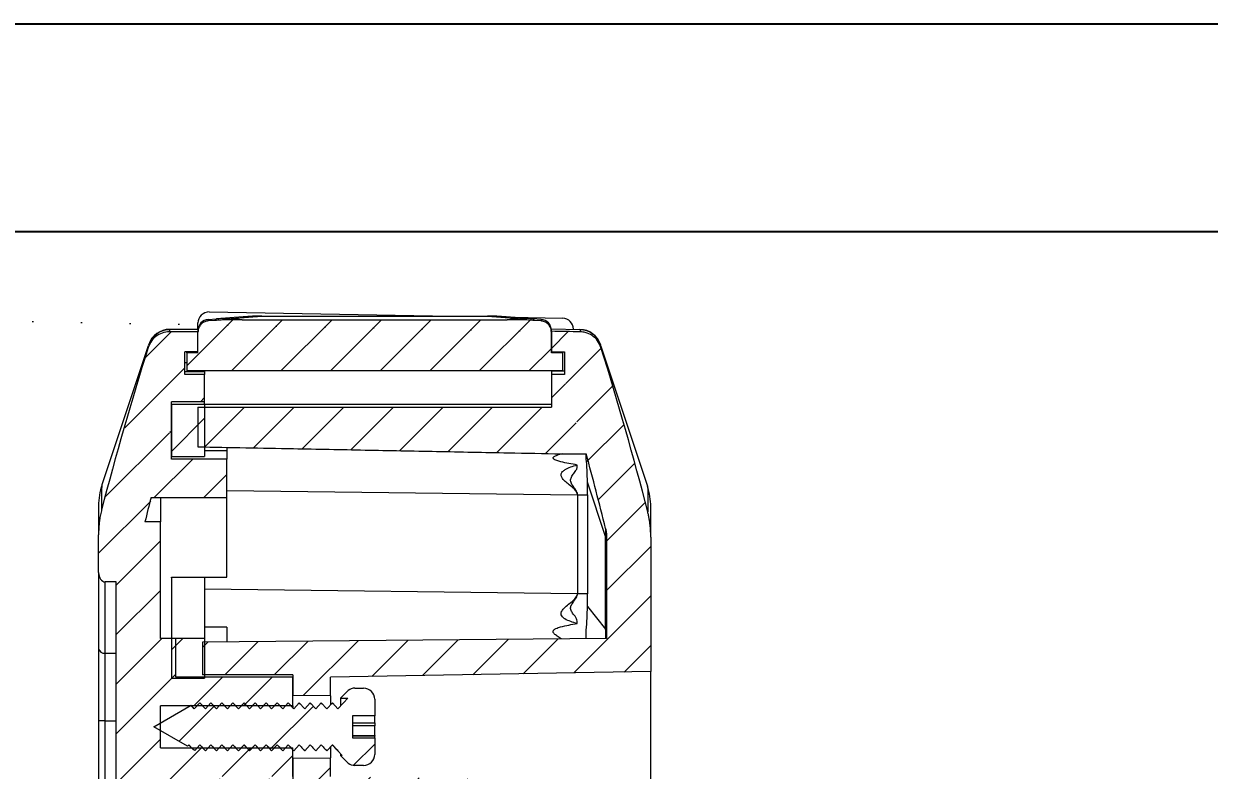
# Model space of a CAD drawing. Header units: inches. Extents: x 1127 to 4647, y 569 to 968.
# Drawn here: x 1569.3 to 1622.9, y 934.2 to 968 of the extents above; entities that cross this region are included whole.
import ezdxf

# ---------------------------------------------------------------- set-up
doc = ezdxf.new("R2010")
doc.units = ezdxf.units.IN
doc.styles.get("Standard").update_dxf_attribs({"font": 'txt', "bigfont": 'gbcbig.shx'})
doc.dimstyles.new('2', dxfattribs={"dimtxt": 1.5, "dimasz": 0.6, "dimexe": 0.18, "dimexo": 0.0625, "dimgap": 0.09, "dimtad": 0, "dimtih": 1, "dimtoh": 1, "dimzin": 0, "dimdsep": 46, "dimtxsty": 'Standard', "dimcen": 0, "dimadec": 0, "dimazin": 2, "dimtfac": 1, "dimtofl": 0, "dimtmove": 0, "dimatfit": 3, "dimfxl": 1, "dimtolj": 1, "dimtzin": 0, "dimarcsym": 0})
doc.dimstyles.new('2.5', dxfattribs={"dimtxt": 2.5, "dimasz": 2, "dimexe": 0.18, "dimexo": 0.0625, "dimgap": 0.09, "dimtad": 0, "dimzin": 0, "dimdsep": 46, "dimtxsty": 'Standard', "dimcen": 2, "dimadec": 0, "dimazin": 0, "dimtfac": 1, "dimtofl": 0, "dimtmove": 0, "dimatfit": 3, "dimfxl": 1, "dimtolj": 1, "dimtzin": 0, "dimarcsym": 0})
pattern_1 = [(45, (111.3616, -2630.8002), (-2.245064, 2.245064), [])]

# ---------------------------------------------------------------- blocks, each defined once
blk = doc.blocks.new('*D191')
at = {"color": 0, "lineweight": -2}
for p, q in [((1516.656, 950.762), (1546.515, 950.762)), ((1546.335, 948.762), (1546.335, 882.894)), ((1546.335, 805.18), (1546.335, 871.047)), ((3458.053, 819.829), (3453.964, 819.829)), ((3454.144, 819.229), (3454.144, 818.919)), ((3454.144, 816.929), (3454.144, 817.239)), ((3457.553, 816.329), (3453.964, 816.329)), ((1516.656, 803.18), (1546.515, 803.18))]:
    blk.add_line(p, q, dxfattribs=at)
at = {"color": 0}
for points in [[(1546.002, 948.762), (1546.668, 948.762), (1546.335, 950.762)], [(3454.044, 819.229), (3454.244, 819.229), (3454.144, 819.829)], [(3454.044, 816.929), (3454.244, 816.929), (3454.144, 816.329)], [(1546.002, 805.18), (1546.668, 805.18), (1546.335, 803.18)]]:
    blk.add_solid(points, dxfattribs=at)
at = {"layer": 'Defpoints', "color": 0}
for p in [(1516.594, 950.762), (1546.335, 950.762), (3454.144, 819.829), (3458.116, 819.829), (3457.616, 816.329), (1516.594, 803.18)]:
    blk.add_point(p, dxfattribs=at)
at = {"color": 0, "insert": (1546.335, 876.971), "char_height": 2.5, "attachment_point": 5, "rotation": 90}
blk.add_mtext('\\A1;147.58', dxfattribs=at)
at = {"color": 0, "insert": (3454.144, 818.079), "char_height": 1.5, "attachment_point": 5}
blk.add_mtext('\\A1;3.50', dxfattribs=at)
blk = doc.blocks.new('*D194')
at = {"color": 0, "lineweight": -2}
for p, q in [((1382.709, 948.25), (1417.882, 948.25)), ((1417.702, 946.25), (1417.702, 880.382)), ((1417.702, 802.667), (1417.702, 868.535)), ((3414.422, 798.629), (3414.422, 801.193)), ((3414.422, 801.193), (3415.022, 801.193)), ((1385.155, 800.667), (1417.882, 800.667)), ((3409.678, 798.629), (3414.602, 798.629)), ((3414.422, 795.729), (3414.422, 798.029)), ((3409.678, 795.129), (3414.602, 795.129))]:
    blk.add_line(p, q, dxfattribs=at)
at = {"color": 0}
for points in [[(1417.369, 946.25), (1418.035, 946.25), (1417.702, 948.25)], [(1417.369, 802.667), (1418.035, 802.667), (1417.702, 800.667)], [(3414.322, 798.029), (3414.522, 798.029), (3414.422, 798.629)], [(3414.322, 795.729), (3414.522, 795.729), (3414.422, 795.129)]]:
    blk.add_solid(points, dxfattribs=at)
at = {"layer": 'Defpoints', "color": 0}
for p in [(1382.647, 948.25), (1417.702, 948.25), (1385.092, 800.667), (3409.616, 798.629), (3414.422, 798.629), (3409.616, 795.129)]:
    blk.add_point(p, dxfattribs=at)
at = {"color": 0, "insert": (1417.702, 874.458), "char_height": 2.5, "attachment_point": 5, "rotation": 90}
blk.add_mtext('\\A1;147.58', dxfattribs=at)
at = {"color": 0, "insert": (3417.237, 801.193), "char_height": 1.5, "attachment_point": 5}
blk.add_mtext('\\A1;3.50', dxfattribs=at)
blk = doc.blocks.new('*D196')
at = {"color": 0, "lineweight": -2}
for p, q in [((1365.454, 937.958), (1375.793, 937.958)), ((1375.613, 935.958), (1375.613, 879.965)), ((1375.613, 812.958), (1375.613, 868.952)), ((1370.623, 810.958), (1375.793, 810.958)), ((3449.124, 789.479), (3495.249, 789.479)), ((3495.069, 788.879), (3495.069, 779.923)), ((3495.069, 769.287), (3495.069, 778.243)), ((3453.64, 768.687), (3495.249, 768.687))]:
    blk.add_line(p, q, dxfattribs=at)
at = {"color": 0}
for points in [[(1375.28, 935.958), (1375.947, 935.958), (1375.613, 937.958)], [(1375.28, 812.958), (1375.947, 812.958), (1375.613, 810.958)], [(3494.969, 788.879), (3495.169, 788.879), (3495.069, 789.479)], [(3494.969, 769.287), (3495.169, 769.287), (3495.069, 768.687)]]:
    blk.add_solid(points, dxfattribs=at)
at = {"layer": 'Defpoints', "color": 0}
for p in [(1365.391, 937.958), (1370.56, 810.958), (1375.613, 810.958), (3449.062, 789.479), (3453.577, 768.687), (3495.069, 768.687)]:
    blk.add_point(p, dxfattribs=at)
at = {"color": 0, "insert": (1375.613, 874.458), "char_height": 2.5, "attachment_point": 5, "rotation": 90}
blk.add_mtext('\\A1;127.00', dxfattribs=at)
at = {"color": 0, "insert": (3495.069, 779.083), "char_height": 1.5, "attachment_point": 5}
blk.add_mtext('\\A1;20.79', dxfattribs=at)
blk = doc.blocks.new('*D199')
at = {"color": 0, "lineweight": -2}
for p, q in [((1459.409, 929.971), (1459.409, 933.971)), ((1465.56, 934.072), (1463.668, 933.426)), ((1457.409, 931.971), (1461.409, 931.971)), ((3540.25, 792.028), (3540.25, 763.089)), ((3560.75, 792.028), (3560.75, 763.089)), ((3542.25, 763.269), (3545.827, 763.269)), ((3558.75, 763.269), (3555.174, 763.269))]:
    blk.add_line(p, q, dxfattribs=at)
at = {"color": 0}
for points in [[(1463.56, 933.741), (1463.775, 933.11), (1461.775, 932.779)], [(3542.25, 763.603), (3542.25, 762.936), (3540.25, 763.269)], [(3558.75, 763.603), (3558.75, 762.936), (3560.75, 763.269)]]:
    blk.add_solid(points, dxfattribs=at)
at = {"layer": 'Defpoints', "color": 0}
for p in [(1461.775, 932.779), (1457.044, 931.162), (3540.25, 792.091), (3560.75, 792.091), (3560.75, 763.269)]:
    blk.add_point(p, dxfattribs=at)
at = {"color": 0, "insert": (1469.983, 935.583), "char_height": 2.5, "attachment_point": 5, "rotation": 18.863}
blk.add_mtext('\\A1;∅5.00', dxfattribs=at)
at = {"color": 0, "insert": (3550.5, 763.269), "char_height": 2.5, "attachment_point": 5}
blk.add_mtext('\\A1;20.50', dxfattribs=at)

msp = doc.modelspace()

# ---------------------------------------------------------------- hatches: boundary and pattern name
at = {"linetype": 'Continuous', "lineweight": 0}
h = msp.add_hatch(dxfattribs=at)
h.set_pattern_fill('ANSI31', color=4, scale=0.5, style=0)
edge = h.paths.add_edge_path(flags=0)
edge.add_line((1577.142, 950.636), (1577.142, 948.841))
edge.add_spline(control_points=[(1577.142, 948.841), (1578.582, 948.813), (1580.022, 948.786), (1581.462, 948.758), (1583.624, 948.716), (1585.786, 948.674), (1587.947, 948.632), (1589.829, 948.596), (1591.71, 948.559), (1593.592, 948.522)], knot_values=[0, 0, 0, 0, 0.004321, 0.004321, 0.004321, 0.010807, 0.010807, 0.010807, 0.016453, 0.016453, 0.016453, 0.016453], weights=[1, 1, 1, 1, 1, 1, 1, 1, 1, 1], degree=3, periodic=0)
edge.add_line((1593.592, 948.522), (1594.715, 948.521))
edge.add_ellipse((1575.665, 949.337), major_axis=(-15.357, 46.346), ratio=0.368672, start_angle=257.8854, end_angle=262.0334, ccw=False)
edge.add_spline(control_points=[(1595.594, 945.146), (1595.607, 945.094), (1595.617, 945.041), (1595.625, 944.988), (1595.63, 944.947), (1595.635, 944.906), (1595.638, 944.865), (1595.64, 944.824), (1595.642, 944.783), (1595.642, 944.742)], knot_values=[0, 0, 0, 0, 0.000162, 0.000162, 0.000162, 0.000284, 0.000284, 0.000284, 0.000408, 0.000408, 0.000408, 0.000408], weights=[1, 1, 1, 1, 1, 1, 1, 1, 1, 1], degree=3, periodic=0)
edge.add_line((1595.642, 944.742), (1595.642, 940.158))
edge.add_line((1595.642, 940.158), (1577.342, 939.998))
edge.add_line((1577.342, 939.998), (1577.342, 938.508))
edge.add_line((1577.342, 938.508), (1581.442, 938.508))
edge.add_line((1581.442, 938.508), (1581.442, 937.582))
edge.add_line((1581.442, 937.582), (1583.142, 937.567))
edge.add_line((1583.142, 937.567), (1583.142, 938.405))
edge.add_line((1583.142, 938.405), (1597.642, 938.658))
edge.add_line((1597.642, 938.658), (1597.642, 944.742))
edge.add_spline(control_points=[(1597.642, 944.742), (1597.642, 944.904), (1597.635, 945.065), (1597.619, 945.226), (1597.609, 945.338), (1597.594, 945.45), (1597.575, 945.562), (1597.556, 945.673), (1597.532, 945.785), (1597.504, 945.895)], knot_values=[0, 0, 0, 0, 0.000485, 0.000485, 0.000485, 0.000823, 0.000823, 0.000823, 0.001163, 0.001163, 0.001163, 0.001163], weights=[1, 1, 1, 1, 1, 1, 1, 1, 1, 1], degree=3, periodic=0)
edge.add_ellipse((1575.665, 949.337), major_axis=(-17.063, 51.495), ratio=0.368672, start_angle=259.2303, end_angle=267.4586)
edge.add_spline(control_points=[(1595.388, 953.338), (1595.353, 953.445), (1595.3, 953.55), (1595.232, 953.642), (1595.164, 953.733), (1595.079, 953.815), (1594.984, 953.878), (1594.89, 953.941), (1594.784, 953.988), (1594.675, 954.016), (1594.602, 954.034), (1594.527, 954.044), (1594.452, 954.046)], knot_values=[0, 0, 0, 0, 0.000342, 0.000342, 0.000342, 0.000685, 0.000685, 0.000685, 0.001024, 0.001024, 0.001024, 0.001246, 0.001246, 0.001246, 0.001246], weights=[1, 1, 1, 1, 1, 1, 1, 1, 1, 1, 1, 1, 1], degree=3, periodic=0)
edge.add_ellipse((1518.834, 947.474), major_axis=(-458.389, 8.001), ratio=0.0174497, start_angle=260.52147, end_angle=260.6883)
edge.add_line((1593.142, 954.073), (1593.142, 953.139))
edge.add_line((1593.142, 953.139), (1593.742, 953.139))
edge.add_line((1593.742, 953.139), (1593.742, 952.118))
edge.add_line((1593.742, 952.118), (1593.142, 952.118))
edge.add_line((1593.142, 952.118), (1593.142, 950.637))
edge.add_line((1593.142, 950.637), (1577.142, 950.636))
h = msp.add_hatch(dxfattribs=at)
h.set_pattern_fill('ANSI31', color=4, scale=0.5, style=0)
edge = h.paths.add_edge_path(flags=0)
edge.add_line((1573.442, 876.518), (1575.442, 876.518))
edge.add_line((1575.442, 876.518), (1575.442, 877.158))
edge.add_line((1575.442, 877.158), (1576.142, 877.158))
edge.add_line((1576.142, 877.158), (1576.142, 878.908))
edge.add_line((1576.142, 878.908), (1581.442, 878.908))
edge.add_line((1581.442, 878.908), (1581.442, 880.208))
edge.add_line((1581.442, 880.208), (1575.442, 880.208))
edge.add_line((1575.442, 880.208), (1575.442, 882.108))
edge.add_line((1575.442, 882.108), (1581.442, 882.108))
edge.add_line((1581.442, 882.108), (1581.442, 883.408))
edge.add_line((1581.442, 883.408), (1576.142, 883.408))
edge.add_line((1576.142, 883.408), (1576.142, 885.158))
edge.add_line((1576.142, 885.158), (1575.442, 885.158))
edge.add_line((1575.442, 885.158), (1575.442, 932.158))
edge.add_line((1575.442, 932.158), (1576.142, 932.158))
edge.add_line((1576.142, 932.158), (1576.142, 933.908))
edge.add_line((1576.142, 933.908), (1581.442, 933.908))
edge.add_line((1581.442, 933.908), (1581.442, 935.208))
edge.add_line((1581.442, 935.208), (1575.442, 935.208))
edge.add_line((1575.442, 935.208), (1575.442, 937.108))
edge.add_line((1575.442, 937.108), (1581.442, 937.108))
edge.add_line((1581.442, 937.108), (1581.442, 938.408))
edge.add_line((1581.442, 938.408), (1576.142, 938.408))
edge.add_line((1576.142, 938.408), (1576.142, 940.158))
edge.add_line((1576.142, 940.158), (1575.442, 940.158))
edge.add_line((1575.442, 940.158), (1575.442, 945.448))
edge.add_line((1575.442, 945.448), (1574.74, 945.448))
edge.add_ellipse((1594.614, 949.329), major_axis=(-15.564, -46.691), ratio=0.365733, start_angle=280.3491, end_angle=281.6839, ccw=False)
edge.add_line((1575.02, 946.541), (1578.442, 946.541))
edge.add_line((1578.442, 946.541), (1578.442, 948.285))
edge.add_line((1578.442, 948.285), (1575.942, 948.285))
edge.add_line((1575.942, 948.285), (1575.942, 950.878))
edge.add_line((1575.942, 950.878), (1577.442, 950.878))
edge.add_line((1577.442, 950.878), (1577.442, 952.115))
edge.add_line((1577.442, 952.115), (1576.542, 952.115))
edge.add_line((1576.542, 952.115), (1576.542, 953.135))
edge.add_line((1576.542, 953.135), (1577.142, 953.135))
edge.add_line((1577.142, 953.135), (1577.142, 954.049))
edge.add_line((1577.142, 954.049), (1575.846, 954.049))
edge.add_spline(control_points=[(1575.846, 954.049), (1575.736, 954.049), (1575.623, 954.03), (1575.519, 953.993), (1575.415, 953.956), (1575.315, 953.901), (1575.228, 953.832), (1575.141, 953.763), (1575.065, 953.678), (1575.005, 953.584), (1574.957, 953.508), (1574.919, 953.426), (1574.892, 953.341)], knot_values=[0, 0, 0, 0, 0.000332, 0.000332, 0.000332, 0.000664, 0.000664, 0.000664, 0.000998, 0.000998, 0.000998, 0.001265, 0.001265, 0.001265, 0.001265], weights=[1, 1, 1, 1, 1, 1, 1, 1, 1, 1, 1, 1, 1], degree=3, periodic=0)
edge.add_ellipse((1594.614, 949.329), major_axis=(-17.293, -51.878), ratio=0.365733, start_angle=272.5481, end_angle=280.6119)
edge.add_spline(control_points=[(1572.78, 945.992), (1572.74, 945.835), (1572.709, 945.675), (1572.686, 945.514), (1572.671, 945.404), (1572.66, 945.293), (1572.653, 945.182), (1572.645, 945.071), (1572.642, 944.959), (1572.642, 944.847)], knot_values=[0, 0, 0, 0, 0.000488, 0.000488, 0.000488, 0.000821, 0.000821, 0.000821, 0.001155, 0.001155, 0.001155, 0.001155], weights=[1, 1, 1, 1, 1, 1, 1, 1, 1, 1], degree=3, periodic=0)
edge.add_line((1572.642, 944.847), (1572.642, 943.147))
edge.add_ellipse((1572.942, 943.147), major_axis=(0, 0.424), ratio=0.707107, start_angle=90, end_angle=180)
edge.add_line((1572.942, 942.723), (1573.442, 942.723))
edge.add_line((1573.442, 942.723), (1573.442, 876.518))
h = msp.add_hatch(dxfattribs=at)
h.set_pattern_fill('ANSI31', color=4, scale=0.5, style=0)
edge = h.paths.add_edge_path(flags=0)
edge.add_spline(control_points=[(1579.142, 954.595), (1578.945, 954.595), (1578.748, 954.594), (1578.551, 954.591), (1578.453, 954.59), (1578.354, 954.587), (1578.256, 954.584), (1578.162, 954.58), (1578.068, 954.575), (1577.974, 954.568)], knot_values=[0, 0, 0, 0, 0.000591, 0.000591, 0.000591, 0.000887, 0.000887, 0.000887, 0.001168, 0.001168, 0.001168, 0.001168], weights=[1, 1, 1, 1, 1, 1, 1, 1, 1, 1], degree=3, periodic=0)
edge.add_spline(control_points=[(1577.974, 954.568), (1577.851, 954.559), (1577.728, 954.549), (1577.604, 954.54)], knot_values=[0.015548, 0.015548, 0.015548, 0.015548, 0.015919, 0.015919, 0.015919, 0.015919], weights=[1, 1, 1, 1], degree=3, periodic=0)
edge.add_spline(control_points=[(1577.604, 954.54), (1577.55, 954.536), (1577.496, 954.523), (1577.446, 954.501), (1577.395, 954.479), (1577.347, 954.448), (1577.306, 954.411), (1577.265, 954.373), (1577.23, 954.328), (1577.203, 954.279), (1577.176, 954.229), (1577.157, 954.174), (1577.148, 954.119), (1577.144, 954.092), (1577.142, 954.064), (1577.142, 954.037)], knot_values=[0.000004, 0.000004, 0.000004, 0.000004, 0.000167, 0.000167, 0.000167, 0.000334, 0.000334, 0.000334, 0.000501, 0.000501, 0.000501, 0.000671, 0.000671, 0.000671, 0.000752, 0.000752, 0.000752, 0.000752], weights=[1, 1, 1, 1, 1, 1, 1, 1, 1, 1, 1, 1, 1, 1, 1, 1], degree=3, periodic=0)
edge.add_line((1577.142, 954.037), (1577.142, 953.091))
edge.add_line((1577.142, 953.091), (1576.642, 953.091))
edge.add_line((1576.642, 953.091), (1576.642, 952.279))
edge.add_line((1576.642, 952.279), (1593.642, 952.279))
edge.add_line((1593.642, 952.279), (1593.642, 953.091))
edge.add_line((1593.642, 953.091), (1593.142, 953.091))
edge.add_line((1593.142, 953.091), (1593.142, 954.037))
edge.add_spline(control_points=[(1593.142, 954.037), (1593.142, 954.092), (1593.132, 954.148), (1593.115, 954.201), (1593.096, 954.255), (1593.068, 954.306), (1593.033, 954.351), (1592.998, 954.395), (1592.955, 954.434), (1592.907, 954.465), (1592.86, 954.495), (1592.806, 954.517), (1592.751, 954.529), (1592.728, 954.534), (1592.703, 954.538), (1592.679, 954.54)], knot_values=[0.000004, 0.000004, 0.000004, 0.000004, 0.000171, 0.000171, 0.000171, 0.000341, 0.000341, 0.000341, 0.000511, 0.000511, 0.000511, 0.00068, 0.00068, 0.00068, 0.000752, 0.000752, 0.000752, 0.000752], weights=[1, 1, 1, 1, 1, 1, 1, 1, 1, 1, 1, 1, 1, 1, 1, 1], degree=3, periodic=0)
edge.add_spline(control_points=[(1592.679, 954.54), (1592.555, 954.549), (1592.432, 954.559), (1592.308, 954.568)], knot_values=[0.00902, 0.00902, 0.00902, 0.00902, 0.009392, 0.009392, 0.009392, 0.009392], weights=[1, 1, 1, 1], degree=3, periodic=0)
edge.add_spline(control_points=[(1592.308, 954.568), (1592.215, 954.575), (1592.122, 954.58), (1592.029, 954.583), (1591.882, 954.589), (1591.734, 954.592), (1591.587, 954.593), (1591.439, 954.595), (1591.292, 954.595), (1591.144, 954.595)], knot_values=[0.000016, 0.000016, 0.000016, 0.000016, 0.000295, 0.000295, 0.000295, 0.000737, 0.000737, 0.000737, 0.00118, 0.00118, 0.00118, 0.00118], weights=[1, 1, 1, 1, 1, 1, 1, 1, 1, 1], degree=3, periodic=0)
edge.add_line((1591.144, 954.595), (1579.141, 954.595))
h = msp.add_hatch(dxfattribs=at)
h.set_pattern_fill('ANSI31', style=0)
h.set_pattern_definition(pattern_1)
h.paths.add_polyline_path([(1577.442, 950.775), (1575.942, 950.775), (1575.942, 948.402), (1577.442, 948.402)], flags=0)
h = msp.add_hatch(dxfattribs=at)
h.set_pattern_fill('ANSI31', style=0)
h.set_pattern_definition(pattern_1)
h.paths.add_polyline_path([(1577.442, 938.358), (1577.442, 940.158), (1575.942, 940.158), (1575.942, 938.358)], flags=0)
h = msp.add_hatch(dxfattribs=at)
h.set_pattern_fill('ANSI31', style=0)
h.set_pattern_definition(pattern_1)
edge = h.paths.add_edge_path(flags=0)
edge.add_line((1585.142, 935.653), (1584.142, 935.653))
edge.add_line((1584.142, 935.653), (1584.142, 936.663))
edge.add_line((1584.142, 936.663), (1585.142, 936.663))
edge.add_line((1585.142, 936.663), (1585.142, 937.408))
edge.add_arc((1584.642, 937.408), 0.5, 0, 90)
edge.add_line((1584.642, 937.908), (1584.242, 937.908))
edge.add_arc((1584.242, 937.408), 0.5, 90, 126.8699)
edge.add_line((1583.942, 937.808), (1583.596, 937.462))
edge.add_line((1583.596, 937.462), (1583.926, 937.462))
edge.add_line((1583.926, 937.462), (1583.726, 937.244))
edge.add_line((1583.726, 937.244), (1583.476, 936.971))
edge.add_line((1583.476, 936.971), (1583.226, 937.244))
edge.add_line((1583.226, 937.244), (1582.976, 936.971))
edge.add_line((1582.976, 936.971), (1582.726, 937.244))
edge.add_line((1582.726, 937.244), (1582.476, 936.971))
edge.add_line((1582.476, 936.971), (1582.226, 937.244))
edge.add_line((1582.226, 937.244), (1581.976, 936.971))
edge.add_line((1581.976, 936.971), (1581.726, 937.244))
edge.add_line((1581.726, 937.244), (1581.476, 936.971))
edge.add_line((1581.476, 936.971), (1581.226, 937.244))
edge.add_line((1581.226, 937.244), (1580.976, 936.971))
edge.add_line((1580.976, 936.971), (1580.726, 937.244))
edge.add_line((1580.726, 937.244), (1580.476, 936.971))
edge.add_line((1580.476, 936.971), (1580.226, 937.244))
edge.add_line((1580.226, 937.244), (1579.976, 936.971))
edge.add_line((1579.976, 936.971), (1579.726, 937.244))
edge.add_line((1579.726, 937.244), (1579.476, 936.971))
edge.add_line((1579.476, 936.971), (1579.226, 937.244))
edge.add_line((1579.226, 937.244), (1578.976, 936.971))
edge.add_line((1578.976, 936.971), (1578.726, 937.244))
edge.add_line((1578.726, 937.244), (1578.476, 936.971))
edge.add_line((1578.476, 936.971), (1578.226, 937.244))
edge.add_line((1578.226, 937.244), (1577.976, 936.971))
edge.add_line((1577.976, 936.971), (1577.726, 937.244))
edge.add_line((1577.726, 937.244), (1577.476, 936.971))
edge.add_line((1577.476, 936.971), (1577.226, 937.244))
edge.add_line((1577.226, 937.244), (1576.976, 936.971))
edge.add_line((1576.976, 936.971), (1576.829, 937.132))
edge.add_line((1576.829, 937.132), (1575.142, 936.158))
edge.add_line((1575.142, 936.158), (1576.665, 935.278))
edge.add_line((1576.665, 935.278), (1576.726, 935.345))
edge.add_line((1576.726, 935.345), (1576.924, 935.129))
edge.add_line((1576.924, 935.129), (1576.992, 935.089))
edge.add_line((1576.992, 935.089), (1577.226, 935.345))
edge.add_line((1577.226, 935.345), (1577.476, 935.072))
edge.add_line((1577.476, 935.072), (1577.726, 935.345))
edge.add_line((1577.726, 935.345), (1577.976, 935.072))
edge.add_line((1577.976, 935.072), (1578.226, 935.345))
edge.add_line((1578.226, 935.345), (1578.476, 935.072))
edge.add_line((1578.476, 935.072), (1578.726, 935.345))
edge.add_line((1578.726, 935.345), (1578.976, 935.072))
edge.add_line((1578.976, 935.072), (1579.226, 935.345))
edge.add_line((1579.226, 935.345), (1579.476, 935.072))
edge.add_line((1579.476, 935.072), (1579.726, 935.345))
edge.add_line((1579.726, 935.345), (1579.976, 935.072))
edge.add_line((1579.976, 935.072), (1580.226, 935.345))
edge.add_line((1580.226, 935.345), (1580.476, 935.072))
edge.add_line((1580.476, 935.072), (1580.726, 935.345))
edge.add_line((1580.726, 935.345), (1580.976, 935.072))
edge.add_line((1580.976, 935.072), (1581.226, 935.345))
edge.add_line((1581.226, 935.345), (1581.476, 935.072))
edge.add_line((1581.476, 935.072), (1581.726, 935.345))
edge.add_line((1581.726, 935.345), (1581.976, 935.072))
edge.add_line((1581.976, 935.072), (1582.226, 935.345))
edge.add_line((1582.226, 935.345), (1582.476, 935.072))
edge.add_line((1582.476, 935.072), (1582.726, 935.345))
edge.add_line((1582.726, 935.345), (1582.976, 935.072))
edge.add_line((1582.976, 935.072), (1583.226, 935.345))
edge.add_line((1583.226, 935.345), (1583.476, 935.072))
edge.add_line((1583.476, 935.072), (1583.676, 934.854))
edge.add_line((1583.676, 934.854), (1583.596, 934.854))
edge.add_line((1583.596, 934.854), (1583.942, 934.508))
edge.add_arc((1584.242, 934.908), 0.5, 233.1301, 270)
edge.add_line((1584.242, 934.408), (1584.642, 934.408))
edge.add_arc((1584.642, 934.908), 0.5, 270, 360)
edge.add_line((1585.142, 934.908), (1585.142, 935.653))
h = msp.add_hatch(dxfattribs=at)
h.set_pattern_fill('ANSI31', color=4, scale=0.5, style=0)
h.paths.add_polyline_path([(1577.342, 932.318), (1595.642, 932.158), (1595.642, 885.158), (1577.342, 884.998), (1577.342, 883.508), (1581.442, 883.508), (1581.442, 882.582), (1583.142, 882.567), (1583.142, 883.405), (1597.642, 883.658), (1597.642, 933.658), (1583.142, 933.911), (1583.142, 934.749), (1581.442, 934.734), (1581.442, 933.808), (1577.342, 933.808)], flags=0)

# ---------------------------------------------------------------- linework, layer by layer
for p, q in [((1127.067, 968.002), (1685.775, 968.002)), ((1141.525, 958.597), (1676.369, 958.597))]:
    msp.add_line(p, q)
at = {"color": 7, "linetype": 'Continuous', "lineweight": 15}
for p, q in [((1577.65, 954.949), (1588.598, 954.758)), ((1577.142, 954.167), (1577.142, 954.449)), ((1577.604, 954.608), (1577.978, 954.636)), ((1577.604, 954.54), (1577.604, 954.608)), ((1577.974, 954.568), (1577.604, 954.54)), ((1577.921, 954.61), (1577.978, 954.636)), ((1579.19, 954.726), (1577.978, 954.636)), ((1578.427, 954.638), (1580.029, 954.758)), ((1579.141, 954.595), (1591.143, 954.595)), ((1580.029, 954.758), (1590.254, 954.758)), ((1590.254, 954.758), (1591.856, 954.638)), ((1592.305, 954.636), (1591.093, 954.726)), ((1591.303, 954.711), (1593.65, 954.67)), ((1592.305, 954.636), (1592.349, 954.616)), ((1592.679, 954.608), (1592.305, 954.636)), ((1592.679, 954.54), (1592.308, 954.568)), ((1592.679, 954.608), (1592.679, 954.54)), ((1575.859, 954.144), (1575.846, 954.049)), ((1577.142, 954.049), (1575.846, 954.049)), ((1575.862, 954.158), (1575.859, 954.144)), ((1577.142, 954.158), (1575.862, 954.158)), ((1577.142, 954.109), (1577.142, 954.037)), ((1577.142, 953.135), (1577.142, 954.049)), ((1577.142, 953.091), (1577.142, 954.037)), ((1593.142, 954.179), (1594.433, 954.156)), ((1593.142, 954.073), (1593.142, 953.139)), ((1593.142, 953.091), (1593.142, 954.037)), ((1594.142, 954.17), (1594.142, 954.161)), ((1594.438, 954.142), (1594.433, 954.156)), ((1594.438, 954.142), (1594.452, 954.046)), ((1574.892, 953.407), (1572.796, 947.12)), ((1574.91, 953.462), (1574.891, 953.343)), ((1574.91, 953.462), (1574.914, 953.474)), ((1595.365, 953.471), (1595.369, 953.459)), ((1595.369, 953.459), (1595.388, 953.338)), ((1595.387, 953.404), (1597.489, 947.06)), ((1577.142, 953.135), (1576.542, 953.135)), ((1576.542, 952.115), (1576.542, 953.135)), ((1576.642, 953.091), (1576.642, 953.135)), ((1576.642, 953.091), (1576.642, 952.279)), ((1577.142, 953.091), (1576.642, 953.091)), ((1593.142, 953.139), (1593.742, 953.139)), ((1593.642, 953.091), (1593.142, 953.091)), ((1593.642, 953.091), (1593.642, 953.139)), ((1593.642, 953.091), (1593.642, 952.279)), ((1593.742, 953.139), (1593.742, 952.118)), ((1576.542, 952.258), (1577.442, 952.258)), ((1593.642, 952.279), (1576.642, 952.279)), ((1577.442, 952.258), (1577.442, 952.279)), ((1577.442, 952.258), (1577.442, 952.115)), ((1593.742, 952.261), (1593.142, 952.261)), ((1593.142, 952.261), (1593.142, 952.118)), ((1577.442, 952.115), (1576.542, 952.115)), ((1577.442, 950.878), (1577.442, 952.115)), ((1593.142, 952.118), (1593.142, 950.637)), ((1593.742, 952.118), (1593.142, 952.118)), ((1577.442, 950.878), (1575.942, 950.878)), ((1575.942, 948.285), (1575.942, 950.878)), ((1575.942, 950.775), (1577.442, 950.775)), ((1575.942, 950.775), (1575.942, 948.402)), ((1577.142, 950.636), (1593.142, 950.636)), ((1577.142, 950.636), (1577.142, 948.841)), ((1577.442, 950.775), (1577.442, 950.878)), ((1577.442, 950.775), (1577.442, 948.402)), ((1593.142, 950.758), (1577.442, 950.758)), ((1578.442, 948.658), (1577.442, 948.658)), ((1578.442, 948.814), (1578.442, 948.658)), ((1578.442, 948.658), (1578.442, 948.285)), ((1593.591, 948.521), (1594.715, 948.521)), ((1575.942, 948.402), (1577.442, 948.402)), ((1578.442, 948.285), (1575.942, 948.285)), ((1578.442, 946.541), (1578.442, 948.285)), ((1572.772, 947.034), (1572.76, 947.005)), ((1572.787, 947.069), (1572.782, 947.058)), ((1595.591, 944.775), (1594.773, 947.244)), ((1594.773, 946.67), (1594.773, 947.244)), ((1597.503, 946.997), (1597.498, 947.007)), ((1597.525, 946.945), (1597.513, 946.972)), ((1575.02, 946.541), (1578.442, 946.541)), ((1578.442, 942.94), (1578.442, 946.541)), ((1594.329, 946.67), (1594.773, 946.67)), ((1594.329, 946.67), (1594.329, 942.182)), ((1594.773, 946.67), (1594.773, 942.182)), ((1575.442, 945.448), (1574.74, 945.448)), ((1575.442, 940.158), (1575.442, 945.448)), ((1572.642, 943.147), (1572.642, 944.847)), ((1595.591, 940.577), (1595.591, 944.775)), ((1595.642, 944.742), (1595.642, 940.158)), ((1597.642, 944.742), (1597.642, 938.658)), ((1572.642, 943.147), (1572.642, 939.702)), ((1573.442, 942.723), (1572.942, 942.723)), ((1573.442, 876.518), (1573.442, 942.723)), ((1575.942, 942.94), (1578.442, 942.94)), ((1575.942, 942.905), (1575.942, 942.94)), ((1575.942, 942.905), (1575.942, 940.158)), ((1577.442, 942.94), (1577.442, 940.158)), ((1594.773, 942.182), (1594.329, 942.182)), ((1594.773, 941.609), (1594.773, 942.182)), ((1594.773, 941.609), (1595.591, 940.577)), ((1578.442, 940.678), (1577.442, 940.678)), ((1578.442, 940.678), (1578.442, 940.008)), ((1576.142, 940.158), (1575.442, 940.158)), ((1577.442, 940.158), (1575.942, 940.158)), ((1575.942, 940.158), (1575.942, 938.358)), ((1576.142, 938.408), (1576.142, 940.158)), ((1595.642, 940.158), (1577.342, 939.998)), ((1577.342, 939.998), (1577.342, 938.508)), ((1577.442, 940.158), (1577.442, 938.358)), ((1572.942, 939.489), (1573.442, 939.489)), ((1575.942, 938.358), (1577.442, 938.358)), ((1581.442, 938.408), (1576.142, 938.408)), ((1581.442, 938.508), (1577.342, 938.508)), ((1581.442, 938.508), (1581.442, 937.582)), ((1581.442, 937.108), (1581.442, 938.408)), ((1597.642, 938.658), (1583.142, 938.405)), ((1583.142, 937.567), (1583.142, 938.405)), ((1597.642, 933.658), (1597.642, 938.658)), ((1583.596, 937.462), (1583.942, 937.808)), ((1584.242, 937.908), (1584.642, 937.908)), ((1577.226, 937.244), (1576.976, 936.971)), ((1577.476, 936.971), (1577.226, 937.244)), ((1577.726, 937.244), (1577.476, 936.971)), ((1577.976, 936.971), (1577.726, 937.244)), ((1578.226, 937.244), (1577.976, 936.971)), ((1578.476, 936.971), (1578.226, 937.244)), ((1578.726, 937.244), (1578.476, 936.971)), ((1578.976, 936.971), (1578.726, 937.244)), ((1579.226, 937.244), (1578.976, 936.971)), ((1579.476, 936.971), (1579.226, 937.244)), ((1579.726, 937.244), (1579.476, 936.971)), ((1579.976, 936.971), (1579.726, 937.244)), ((1580.226, 937.244), (1579.976, 936.971)), ((1580.476, 936.971), (1580.226, 937.244)), ((1580.726, 937.244), (1580.476, 936.971)), ((1580.976, 936.971), (1580.726, 937.244)), ((1581.226, 937.244), (1580.976, 936.971)), ((1581.476, 936.971), (1581.226, 937.244)), ((1583.142, 937.567), (1581.442, 937.582)), ((1581.726, 937.244), (1581.476, 936.971)), ((1581.976, 936.971), (1581.726, 937.244)), ((1581.726, 937.244), (1581.745, 937.178)), ((1582.226, 937.244), (1581.976, 936.971)), ((1582.476, 936.971), (1582.226, 937.244)), ((1582.226, 937.244), (1582.245, 937.178)), ((1582.726, 937.244), (1582.476, 936.971)), ((1582.976, 936.971), (1582.726, 937.244)), ((1582.726, 937.244), (1582.745, 937.178)), ((1583.226, 937.244), (1582.976, 936.971)), ((1583.142, 937.567), (1583.142, 937.155)), ((1583.476, 936.971), (1583.226, 937.244)), ((1583.226, 937.244), (1583.244, 937.181)), ((1583.726, 937.244), (1583.476, 936.971)), ((1583.596, 937.462), (1583.926, 937.462)), ((1583.596, 937.462), (1583.596, 937.111)), ((1583.926, 937.462), (1583.726, 937.244)), ((1585.142, 937.408), (1585.142, 936.663)), ((1575.142, 936.158), (1576.829, 937.132)), ((1581.442, 937.108), (1575.442, 937.108)), ((1575.442, 935.208), (1575.442, 937.108)), ((1576.976, 936.971), (1576.829, 937.132)), ((1576.837, 937.108), (1576.829, 937.132)), ((1581.442, 937.108), (1581.442, 936.991)), ((1585.142, 936.663), (1584.142, 936.663)), ((1584.142, 936.663), (1584.142, 935.653)), ((1585.142, 936.338), (1585.142, 936.663)), ((1572.942, 936.431), (1572.642, 936.431)), ((1572.642, 936.431), (1572.642, 825.884)), ((1572.942, 936.431), (1573.442, 936.431)), ((1572.942, 825.884), (1572.942, 936.431)), ((1576.665, 935.278), (1575.142, 936.158)), ((1584.142, 936.338), (1585.142, 936.338)), ((1585.142, 936.202), (1584.142, 936.202)), ((1585.142, 936.338), (1585.142, 936.202)), ((1585.142, 935.768), (1585.142, 936.202)), ((1584.142, 935.767), (1585.142, 935.767)), ((1585.142, 935.73), (1584.142, 935.73)), ((1584.142, 935.653), (1585.142, 935.653)), ((1585.142, 935.767), (1585.142, 935.73)), ((1585.142, 935.653), (1585.142, 935.73)), ((1585.142, 935.653), (1585.142, 934.908)), ((1575.442, 935.208), (1581.442, 935.208)), ((1576.665, 935.278), (1576.726, 935.345)), ((1576.726, 935.345), (1576.924, 935.129)), ((1576.91, 935.141), (1576.924, 935.129)), ((1576.992, 935.089), (1576.924, 935.129)), ((1576.992, 935.089), (1577.226, 935.345)), ((1577.226, 935.345), (1577.476, 935.072)), ((1577.469, 935.084), (1577.476, 935.072)), ((1577.476, 935.072), (1577.726, 935.345)), ((1577.726, 935.345), (1577.976, 935.072)), ((1577.969, 935.084), (1577.976, 935.072)), ((1577.976, 935.072), (1578.226, 935.345)), ((1578.226, 935.345), (1578.476, 935.072)), ((1578.469, 935.084), (1578.476, 935.072)), ((1578.476, 935.072), (1578.726, 935.345)), ((1578.726, 935.345), (1578.976, 935.072)), ((1578.969, 935.084), (1578.976, 935.072)), ((1578.976, 935.072), (1579.226, 935.345)), ((1579.226, 935.345), (1579.476, 935.072)), ((1579.469, 935.084), (1579.476, 935.072)), ((1579.476, 935.072), (1579.726, 935.345)), ((1579.726, 935.345), (1579.976, 935.072)), ((1579.969, 935.084), (1579.976, 935.072)), ((1579.976, 935.072), (1580.226, 935.345)), ((1580.226, 935.345), (1580.476, 935.072)), ((1580.469, 935.084), (1580.476, 935.072)), ((1580.476, 935.072), (1580.726, 935.345)), ((1580.726, 935.345), (1580.976, 935.072)), ((1580.969, 935.084), (1580.976, 935.072)), ((1580.976, 935.072), (1581.226, 935.345)), ((1581.226, 935.345), (1581.476, 935.072)), ((1581.442, 933.908), (1581.442, 935.208)), ((1581.442, 935.106), (1581.47, 935.076)), ((1581.469, 935.084), (1581.476, 935.072)), ((1581.476, 935.072), (1581.726, 935.345)), ((1581.726, 935.345), (1581.976, 935.072)), ((1581.969, 935.084), (1581.976, 935.072)), ((1581.976, 935.072), (1582.226, 935.345)), ((1582.226, 935.345), (1582.476, 935.072)), ((1582.469, 935.084), (1582.476, 935.072)), ((1582.476, 935.072), (1582.726, 935.345)), ((1582.726, 935.345), (1582.976, 935.072)), ((1582.969, 935.084), (1582.976, 935.072)), ((1582.976, 935.072), (1583.226, 935.345)), ((1583.142, 935.238), (1583.142, 934.749)), ((1583.226, 935.345), (1583.476, 935.072)), ((1583.47, 935.075), (1583.671, 934.856)), ((1583.476, 935.072), (1583.676, 934.854)), ((1581.442, 934.734), (1583.142, 934.749)), ((1581.442, 934.734), (1581.442, 933.808)), ((1583.142, 933.911), (1583.142, 934.749)), ((1583.596, 934.919), (1583.596, 934.854)), ((1583.942, 934.508), (1583.596, 934.854)), ((1583.676, 934.854), (1583.596, 934.854)), ((1583.671, 934.865), (1583.676, 934.854)), ((1584.642, 934.408), (1584.242, 934.408))]:
    msp.add_line(p, q, dxfattribs=at)
at = {"color": 8, "linetype": 'Continuous', "lineweight": 15}
for p, q in [((1577.974, 954.568), (1577.921, 954.61)), ((1576.542, 952.658), (1576.642, 952.658)), ((1578.442, 946.867), (1594.329, 946.67)), ((1595.594, 945.147), (1595.591, 944.775)), ((1572.942, 939.489), (1572.942, 942.723)), ((1594.329, 942.182), (1577.442, 942.391)), ((1595.591, 940.577), (1595.594, 940.157)), ((1583.469, 935.084), (1583.476, 935.072))]:
    msp.add_line(p, q, dxfattribs=at)
at = {"color": 7, "linetype": 'Continuous', "lineweight": 15}
for centre, radius, start, end in [((1577.642, 954.449), 0.5, 89, 180), ((1577.642, 954.109), 0.5, 94.2892, 180), ((1578.218, 951.43), 3.215, 86.2769, 94.2819), ((1592.065, 951.43), 3.215, 85.7181, 93.7231), ((1592.642, 954.109), 0.5, 0, 85.7108), ((1593.642, 954.17), 0.5, 0, 89), ((1575.857, 953.146), 0.998, 89.8979, 161.5333), ((1575.862, 953.158), 1, 90, 161.5651), ((1594.416, 953.156), 1, 18.3329, 89), ((1594.422, 953.144), 0.998, 18.3647, 89.0489), ((1575.642, 946.171), 3, 161.5651, 180), ((1594.642, 946.116), 3, 0, 18.3329), ((1595.119, 944.551), 0.522, 0.2454, 25.4045), ((1595.119, 940.353), 0.522, 0.2454, 25.4045), ((1572.904, 939.755), 0.268, 191.4218, 278.0495), ((1584.242, 937.408), 0.5, 90, 126.8699), ((1584.642, 937.408), 0.5, 0, 90), ((1584.242, 934.908), 0.5, 233.1301, 270), ((1584.642, 934.908), 0.5, 270, 0)]:
    msp.add_arc(centre, radius, start, end, dxfattribs=at)
for centre, major_axis, ratio, start_param, end_param in [((1579.639, 948.743), (8.191, 0.614), 0.730456, 1.468479, 1.570796), ((1590.644, 948.743), (-8.191, 0.614), 0.730456, 4.712389, 4.814706), ((1518.834, 947.474), (-458.389, 8.001), 0.01745, 4.546971, 4.549869), ((1594.614, 949.329), (-17.293, -51.878), 0.365733, 4.756832, 4.897601), ((1575.665, 949.337), (-17.063, 51.495), 0.368672, 4.524421, 4.668033), ((1575.665, 949.337), (-15.357, 46.346), 0.368672, 4.50095, 4.57335), ((1594.614, 949.329), (-15.564, -46.691), 0.365733, 4.893014, 4.916312), ((1572.942, 943.147), (0, 0.424), 0.707107, 1.570796, 3.141593)]:
    msp.add_ellipse(centre, major_axis=major_axis, ratio=ratio, start_param=start_param, end_param=end_param, dxfattribs=at)
for points, knots in [([(1577.604, 954.54), (1577.55, 954.531), (1577.441, 954.512), (1577.3, 954.417), (1577.195, 954.283), (1577.147, 954.148), (1577.143, 954.064), (1577.142, 954.037)], [0, 0, 0, 0, 0.217141, 0.440161, 0.664138, 0.890029, 1, 1, 1, 1]), ([(1579.142, 954.595), (1579.044, 954.595), (1578.847, 954.595), (1578.551, 954.592), (1578.26, 954.586), (1578.068, 954.574), (1577.974, 954.568)], [0, 0, 0, 0, 0.252884, 0.50578, 0.758809, 1, 1, 1, 1]), ([(1579.141, 954.595), (1579.071, 954.597), (1578.891, 954.601), (1578.646, 954.608), (1578.457, 954.616), (1578.385, 954.623), (1578.368, 954.626), (1578.363, 954.628), (1578.367, 954.631), (1578.384, 954.634), (1578.409, 954.636), (1578.427, 954.638)], [0, 0, 0, 0, 0.202172, 0.512959, 0.723951, 0.798921, 0.831454, 0.862338, 0.893169, 0.925552, 1, 1, 1, 1]), ([(1591.856, 954.638), (1591.867, 954.637), (1591.888, 954.635), (1591.902, 954.631), (1591.901, 954.628), (1591.883, 954.623), (1591.837, 954.618), (1591.695, 954.609), (1591.455, 954.602), (1591.246, 954.597), (1591.143, 954.595)], [0, 0, 0, 0, 0.04733, 0.093784, 0.139303, 0.186832, 0.288368, 0.384697, 0.69916, 1, 1, 1, 1]), ([(1592.308, 954.568), (1592.215, 954.574), (1592.048, 954.584), (1591.808, 954.59), (1591.587, 954.593), (1591.365, 954.595), (1591.218, 954.595), (1591.144, 954.595)], [0, 0, 0, 0, 0.239571, 0.429619, 0.619709, 0.809852, 1, 1, 1, 1]), ([(1592.365, 954.614), (1592.345, 954.62), (1592.311, 954.63), (1592.228, 954.639), (1592.194, 954.642)], [0, 0, 0, 0, 0.583918, 1, 1, 1, 1]), ([(1593.142, 954.037), (1593.136, 954.092), (1593.126, 954.205), (1593.04, 954.357), (1592.913, 954.472), (1592.783, 954.527), (1592.703, 954.537), (1592.679, 954.54)], [0, 0, 0, 0, 0.222097, 0.450209, 0.677205, 0.902201, 1, 1, 1, 1]), ([(1575.846, 954.049), (1575.735, 954.038), (1575.512, 954.016), (1575.217, 953.845), (1575, 953.612), (1574.925, 953.424), (1574.892, 953.341)], [0, 0, 0, 0, 0.262268, 0.524471, 0.788509, 1, 1, 1, 1]), ([(1595.387, 953.336), (1595.342, 953.443), (1595.253, 953.655), (1594.995, 953.892), (1594.715, 954.023), (1594.527, 954.039), (1594.452, 954.046)], [0, 0, 0, 0, 0.274423, 0.548983, 0.820124, 1, 1, 1, 1]), ([(1577.142, 948.841), (1578.582, 948.813), (1581.103, 948.765), (1584.705, 948.695), (1587.947, 948.632), (1590.909, 948.574), (1592.791, 948.537), (1593.592, 948.522)], [0, 0, 0, 0, 0.262656, 0.459761, 0.656867, 0.853972, 1, 1, 1, 1]), ([(1594.308, 948.016), (1594.058, 948.06), (1593.746, 948.115), (1593.414, 948.204), (1593.305, 948.248), (1593.249, 948.285), (1593.225, 948.317), (1593.222, 948.345), (1593.237, 948.372), (1593.29, 948.418), (1593.437, 948.478), (1593.565, 948.515), (1593.642, 948.537)], [0, 0, 0, 0, 0.417794, 0.52256, 0.581033, 0.627271, 0.652706, 0.677028, 0.703118, 0.733351, 0.838911, 1, 1, 1, 1]), ([(1594.773, 947.244), (1594.771, 947.418), (1594.767, 947.766), (1594.719, 948.265), (1594.72, 948.436), (1594.72, 948.501)], [0, 0, 0, 0, 0.384617, 0.767668, 1, 1, 1, 1]), ([(1594.329, 946.67), (1594.322, 946.704), (1594.293, 946.851), (1594.136, 946.968), (1594.019, 947.063), (1593.881, 947.175), (1593.692, 947.312), (1593.582, 947.512), (1593.58, 947.624), (1593.644, 947.725), (1593.863, 947.888), (1594.112, 947.96), (1594.308, 948.016)], [0, 0, 0, 0, 0.056189, 0.249987, 0.252165, 0.26845, 0.501049, 0.568204, 0.626278, 0.684122, 0.751648, 1, 1, 1, 1]), ([(1594.329, 946.67), (1594.309, 946.74), (1594.266, 946.892), (1594.107, 947.073), (1594.004, 947.257), (1594.017, 947.437), (1594.132, 947.598), (1594.246, 947.744), (1594.324, 947.887), (1594.313, 947.973), (1594.308, 948.016)], [0, 0, 0, 0, 0.146681, 0.323085, 0.441769, 0.553793, 0.68241, 0.812452, 0.905889, 1, 1, 1, 1]), ([(1572.796, 947.12), (1572.79, 947.079), (1572.778, 947), (1572.772, 946.624), (1572.778, 946.207), (1572.78, 945.992)], [0, 0, 0, 0, 0.333423, 0.657976, 1, 1, 1, 1]), ([(1597.489, 947.06), (1597.495, 947.019), (1597.507, 946.94), (1597.513, 946.559), (1597.507, 946.124), (1597.504, 945.895)], [0, 0, 0, 0, 0.326573, 0.6443, 1, 1, 1, 1]), ([(1575.442, 946.541), (1575.442, 946.531), (1575.442, 946.494), (1575.442, 946.239), (1575.442, 945.867), (1575.442, 945.562), (1575.442, 945.448)], [0, 0, 0, 0, 0.120042, 0.452873, 0.795354, 1, 1, 1, 1]), ([(1572.642, 946.171), (1572.642, 946.153), (1572.642, 946.118), (1572.642, 945.823), (1572.642, 945.401), (1572.642, 945.033), (1572.642, 944.847)], [0, 0, 0, 0, 0.278636, 0.547235, 0.770705, 1, 1, 1, 1]), ([(1572.78, 945.992), (1572.762, 945.913), (1572.724, 945.755), (1572.688, 945.54), (1572.665, 945.348), (1572.652, 945.182), (1572.643, 945.015), (1572.642, 944.903), (1572.642, 944.847)], [0, 0, 0, 0, 0.21058, 0.421878, 0.565963, 0.710237, 0.855039, 1, 1, 1, 1]), ([(1597.642, 944.742), (1597.641, 944.823), (1597.639, 944.984), (1597.623, 945.202), (1597.601, 945.394), (1597.576, 945.562), (1597.544, 945.729), (1597.518, 945.839), (1597.504, 945.895)], [0, 0, 0, 0, 0.208054, 0.416567, 0.561898, 0.707426, 0.853595, 1, 1, 1, 1]), ([(1597.642, 944.742), (1597.642, 944.94), (1597.642, 945.33), (1597.642, 945.766), (1597.642, 946.064), (1597.642, 946.098), (1597.642, 946.116)], [0, 0, 0, 0, 0.235685, 0.464981, 0.727431, 1, 1, 1, 1]), ([(1595.594, 945.146), (1595.6, 945.12), (1595.612, 945.068), (1595.624, 944.994), (1595.633, 944.927), (1595.638, 944.865), (1595.641, 944.804), (1595.642, 944.763), (1595.642, 944.742)], [0, 0, 0, 0, 0.1978091, 0.3961218, 0.5466157, 0.6973051, 0.8485622, 1, 1, 1, 1]), ([(1594.308, 940.836), (1594.111, 940.892), (1593.861, 940.964), (1593.642, 941.126), (1593.577, 941.227), (1593.577, 941.338), (1593.693, 941.549), (1593.979, 941.747), (1594.222, 941.957), (1594.315, 942.093), (1594.324, 942.155), (1594.329, 942.182)], [0, 0, 0, 0, 0.248127, 0.315265, 0.372777, 0.430484, 0.497504, 0.74806, 0.896986, 0.953152, 1, 1, 1, 1]), ([(1594.308, 940.836), (1594.307, 940.911), (1594.305, 941.069), (1594.142, 941.25), (1594.019, 941.42), (1594, 941.595), (1594.097, 941.763), (1594.208, 941.91), (1594.305, 942.052), (1594.321, 942.138), (1594.329, 942.182)], [0, 0, 0, 0, 0.149861, 0.312322, 0.440839, 0.553855, 0.671991, 0.818006, 0.907132, 1, 1, 1, 1]), ([(1594.716, 940.15), (1594.716, 940.173), (1594.714, 940.311), (1594.725, 940.641), (1594.766, 941.077), (1594.771, 941.431), (1594.773, 941.609)], [0, 0, 0, 0, 0.038133, 0.230176, 0.614302, 1, 1, 1, 1]), ([(1593.582, 940.14), (1593.525, 940.182), (1593.418, 940.262), (1593.291, 940.342), (1593.236, 940.413), (1593.22, 940.452), (1593.22, 940.491), (1593.24, 940.531), (1593.284, 940.572), (1593.389, 940.632), (1593.729, 940.738), (1594.056, 940.793), (1594.308, 940.836)], [0, 0, 0, 0, 0.123274, 0.232609, 0.26442, 0.291731, 0.316841, 0.34265, 0.381914, 0.430476, 0.561867, 1, 1, 1, 1]), ([(1572.642, 939.702), (1572.642, 939.471), (1572.642, 939.021), (1572.642, 938.219), (1572.642, 937.349), (1572.642, 936.743), (1572.642, 936.431)], [0, 0, 0, 0, 0.256086, 0.50048, 0.743648, 1, 1, 1, 1]), ([(1572.942, 936.431), (1572.942, 936.726), (1572.942, 937.294), (1572.942, 938.103), (1572.942, 938.85), (1572.942, 939.271), (1572.942, 939.489)], [0, 0, 0, 0, 0.259568, 0.5, 0.740432, 1, 1, 1, 1]), ([(1576.724, 935.342), (1576.755, 935.308), (1576.795, 935.265), (1576.835, 935.221), (1576.844, 935.212)], [0, 0, 0, 0, 0.782263, 1, 1, 1, 1]), ([(1577.224, 935.342), (1577.264, 935.299), (1577.304, 935.256), (1577.344, 935.212), (1577.344, 935.212)], [0, 0, 0, 0, 0.996805, 1, 1, 1, 1]), ([(1577.724, 935.342), (1577.764, 935.299), (1577.804, 935.256), (1577.844, 935.212), (1577.844, 935.212)], [0, 0, 0, 0, 0.996805, 1, 1, 1, 1]), ([(1578.224, 935.342), (1578.264, 935.299), (1578.304, 935.256), (1578.344, 935.212), (1578.344, 935.212)], [0, 0, 0, 0, 0.996805, 1, 1, 1, 1]), ([(1578.724, 935.342), (1578.764, 935.299), (1578.804, 935.256), (1578.844, 935.212), (1578.844, 935.212)], [0, 0, 0, 0, 0.996805, 1, 1, 1, 1]), ([(1579.224, 935.342), (1579.264, 935.299), (1579.304, 935.256), (1579.344, 935.212), (1579.344, 935.212)], [0, 0, 0, 0, 0.996805, 1, 1, 1, 1]), ([(1579.724, 935.342), (1579.764, 935.299), (1579.804, 935.256), (1579.844, 935.212), (1579.844, 935.212)], [0, 0, 0, 0, 0.996805, 1, 1, 1, 1]), ([(1580.224, 935.342), (1580.264, 935.299), (1580.304, 935.256), (1580.344, 935.212), (1580.344, 935.212)], [0, 0, 0, 0, 0.996805, 1, 1, 1, 1]), ([(1580.724, 935.342), (1580.764, 935.299), (1580.804, 935.256), (1580.844, 935.212), (1580.844, 935.212)], [0, 0, 0, 0, 0.996805, 1, 1, 1, 1]), ([(1581.224, 935.342), (1581.264, 935.299), (1581.304, 935.256), (1581.344, 935.212), (1581.344, 935.212)], [0, 0, 0, 0, 0.996805, 1, 1, 1, 1]), ([(1581.724, 935.342), (1581.764, 935.299), (1581.846, 935.21), (1581.928, 935.121), (1581.97, 935.076)], [0, 0, 0, 0, 0.486123, 1, 1, 1, 1]), ([(1582.224, 935.342), (1582.264, 935.299), (1582.346, 935.21), (1582.428, 935.121), (1582.47, 935.076)], [0, 0, 0, 0, 0.486123, 1, 1, 1, 1]), ([(1582.724, 935.342), (1582.764, 935.299), (1582.846, 935.21), (1582.928, 935.121), (1582.97, 935.076)], [0, 0, 0, 0, 0.486123, 1, 1, 1, 1]), ([(1583.224, 935.342), (1583.264, 935.299), (1583.346, 935.21), (1583.428, 935.121), (1583.47, 935.076)], [0, 0, 0, 0, 0.486123, 1, 1, 1, 1])]:
    msp.add_open_spline(points, degree=3, knots=knots, dxfattribs=at)
at = {"color": 8, "linetype": 'Continuous', "lineweight": 15}
msp.add_open_spline([(1592.349, 954.616), (1592.354, 954.614), (1592.378, 954.606), (1592.339, 954.585), (1592.308, 954.568)], degree=3, knots=[0, 0, 0, 0, 0.218556, 1, 1, 1, 1], dxfattribs=at)

# ---------------------------------------------------------------- dimensions: what is measured, and where the dimension line sits
for base, p1, p2, dimstyle, picture, middle in [((1546.335, 950.762), (1516.594, 803.18), (1516.594, 950.762), '2.5', '*D191', (1546.335, 876.971)), ((3454.144, 819.829), (3457.616, 816.329), (3458.116, 819.829), '2', '*D191', (3454.144, 818.079)), ((1417.702, 948.25), (1385.092, 800.667), (1382.647, 948.25), '2.5', '*D194', (1417.702, 874.458)), ((1375.613, 810.958), (1365.391, 937.958), (1370.56, 810.958), '2.5', '*D196', (1375.613, 874.458)), ((3495.069, 768.687), (3449.062, 789.479), (3453.577, 768.687), '2', '*D196', (3495.069, 779.083))]:
    dim = msp.add_linear_dim(base=base, p1=p1, p2=p2, angle=90, dimstyle=dimstyle)
    dim.commit()
    dim.dimension.update_dxf_attribs({"geometry": picture, "text_midpoint": middle})
dim = msp.add_linear_dim(base=(3414.422, 798.629), p1=(3409.616, 795.129), p2=(3409.616, 798.629), angle=90, dimstyle='2')
dim.commit()
dim.dimension.update_dxf_attribs({"geometry": '*D194', "text_midpoint": (3417.237, 801.193), "dimtype": 160})
dim = msp.add_diameter_dim_2p(p1=(1457.044, 931.162), p2=(1461.775, 932.779), dimstyle='2.5')
dim.commit()
dim.dimension.update_dxf_attribs({"geometry": '*D199', "text_midpoint": (1469.983, 935.583)})
dim = msp.add_linear_dim(base=(3560.75, 763.269), p1=(3540.25, 792.091), p2=(3560.75, 792.091), dimstyle='2.5')
dim.commit()
dim.dimension.update_dxf_attribs({"geometry": '*D199', "text_midpoint": (3550.5, 763.269)})

doc.saveas('drawing.dxf')
